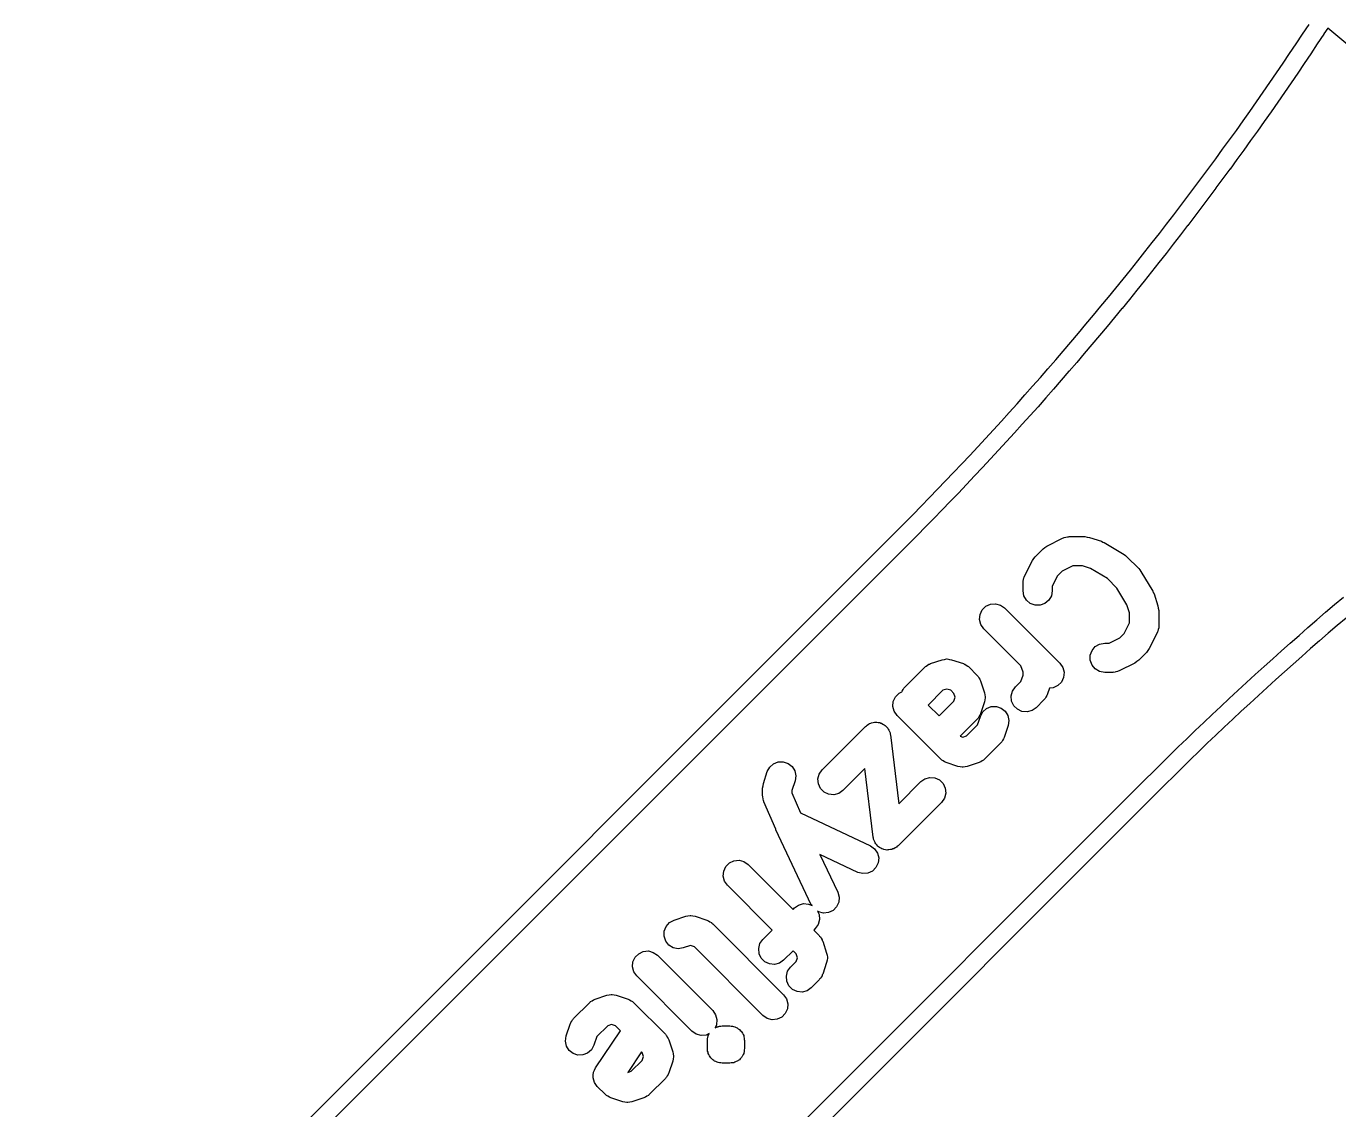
# Model space of a CAD drawing. Extents: x 83 to 195, y -153 to -41.
# Drawn here: x 109.96 to 121.16, y -121.33 to -112.09 of the extents above; entities that cross this region are included whole.
import ezdxf

# ---------------------------------------------------------------- set-up
doc = ezdxf.new("R2010")
doc.units = 0
doc.header["$MEASUREMENT"] = 0
doc.layers.add('BLACK', color=7, linetype='CONTINUOUS')

msp = doc.modelspace()

# ---------------------------------------------------------------- linework, layer by layer
at = {"layer": 'Black'}
for p, q in [((120.856, -112.154), (120.911, -112.071)), ((121.07, -112.103), (121.036, -112.153)), ((124.176, -114.71), (121.07, -112.103)), ((120.745, -112.32), (120.801, -112.237)), ((120.801, -112.237), (120.856, -112.154)), ((120.981, -112.237), (120.926, -112.321)), ((121.036, -112.154), (120.981, -112.237)), ((120.981, -112.237), (120.981, -112.237)), ((120.981, -112.237), (120.981, -112.237)), ((121.036, -112.153), (121.036, -112.153)), ((121.036, -112.153), (121.036, -112.154)), ((120.69, -112.403), (120.745, -112.32)), ((120.926, -112.321), (120.87, -112.404)), ((120.926, -112.321), (120.926, -112.321)), ((120.926, -112.321), (120.926, -112.321)), ((120.633, -112.485), (120.69, -112.403)), ((120.87, -112.404), (120.814, -112.487)), ((120.87, -112.404), (120.87, -112.404)), ((120.87, -112.404), (120.87, -112.404)), ((120.52, -112.649), (120.577, -112.567)), ((120.577, -112.567), (120.633, -112.485)), ((120.757, -112.57), (120.7, -112.652)), ((120.814, -112.487), (120.757, -112.57)), ((120.757, -112.57), (120.757, -112.57)), ((120.757, -112.57), (120.757, -112.57)), ((120.814, -112.487), (120.814, -112.487)), ((120.814, -112.487), (120.814, -112.487)), ((120.463, -112.731), (120.52, -112.649)), ((120.7, -112.653), (120.643, -112.735)), ((120.7, -112.652), (120.7, -112.653)), ((120.7, -112.653), (120.7, -112.653)), ((120.348, -112.894), (120.406, -112.813)), ((120.406, -112.813), (120.463, -112.731)), ((120.643, -112.735), (120.586, -112.817)), ((120.643, -112.735), (120.643, -112.735)), ((120.643, -112.735), (120.643, -112.735)), ((120.29, -112.975), (120.348, -112.894)), ((120.528, -112.899), (120.47, -112.981)), ((120.586, -112.817), (120.528, -112.899)), ((120.528, -112.899), (120.528, -112.899)), ((120.528, -112.899), (120.528, -112.899)), ((120.586, -112.817), (120.586, -112.817)), ((120.586, -112.817), (120.586, -112.817)), ((120.232, -113.056), (120.29, -112.975)), ((120.47, -112.981), (120.412, -113.063)), ((120.47, -112.981), (120.47, -112.981)), ((120.47, -112.981), (120.47, -112.981)), ((120.114, -113.218), (120.173, -113.137)), ((120.173, -113.137), (120.232, -113.056)), ((120.173, -113.137), (120.173, -113.137)), ((120.353, -113.144), (120.295, -113.225)), ((120.354, -113.144), (120.353, -113.144)), ((120.353, -113.144), (120.353, -113.144)), ((120.412, -113.063), (120.354, -113.144)), ((120.412, -113.063), (120.412, -113.063)), ((120.412, -113.063), (120.412, -113.063)), ((120.055, -113.298), (120.114, -113.218)), ((120.295, -113.225), (120.236, -113.306)), ((120.295, -113.225), (120.295, -113.225)), ((120.295, -113.225), (120.295, -113.225)), ((119.996, -113.378), (120.055, -113.298)), ((120.235, -113.306), (120.176, -113.387)), ((120.236, -113.306), (120.235, -113.306)), ((120.235, -113.306), (120.235, -113.306)), ((119.876, -113.538), (119.936, -113.458)), ((119.936, -113.458), (119.996, -113.378)), ((120.116, -113.468), (120.056, -113.548)), ((120.176, -113.387), (120.116, -113.467)), ((120.116, -113.467), (120.116, -113.468)), ((120.116, -113.468), (120.116, -113.468)), ((120.176, -113.387), (120.176, -113.387)), ((120.176, -113.387), (120.176, -113.387)), ((119.816, -113.617), (119.876, -113.538)), ((120.056, -113.548), (119.996, -113.628)), ((120.056, -113.548), (120.056, -113.548)), ((120.056, -113.548), (120.056, -113.548)), ((119.695, -113.775), (119.755, -113.696)), ((119.755, -113.696), (119.816, -113.617)), ((119.935, -113.708), (119.875, -113.787)), ((119.996, -113.628), (119.935, -113.708)), ((119.935, -113.708), (119.935, -113.708)), ((119.935, -113.708), (119.935, -113.708)), ((119.996, -113.628), (119.996, -113.628)), ((119.996, -113.628), (119.996, -113.628)), ((119.634, -113.854), (119.695, -113.775)), ((119.874, -113.788), (119.813, -113.867)), ((119.875, -113.787), (119.874, -113.788)), ((119.874, -113.788), (119.874, -113.788)), ((119.51, -114.011), (119.572, -113.933)), ((119.572, -113.933), (119.634, -113.854)), ((119.634, -113.854), (119.634, -113.854)), ((119.813, -113.867), (119.752, -113.946)), ((119.813, -113.867), (119.813, -113.867)), ((119.813, -113.867), (119.813, -113.867)), ((119.448, -114.089), (119.51, -114.011)), ((119.69, -114.025), (119.628, -114.104)), ((119.752, -113.946), (119.69, -114.025)), ((119.69, -114.025), (119.69, -114.025)), ((119.69, -114.025), (119.69, -114.025)), ((119.752, -113.946), (119.752, -113.946)), ((119.752, -113.946), (119.752, -113.946)), ((119.386, -114.167), (119.448, -114.089)), ((119.628, -114.104), (119.566, -114.182)), ((119.628, -114.104), (119.628, -114.104)), ((119.628, -114.104), (119.628, -114.104)), ((119.261, -114.322), (119.324, -114.245)), ((119.324, -114.245), (119.386, -114.167)), ((119.503, -114.261), (119.44, -114.339)), ((119.566, -114.183), (119.503, -114.261)), ((119.503, -114.261), (119.503, -114.261)), ((119.503, -114.261), (119.503, -114.261)), ((119.566, -114.182), (119.566, -114.183)), ((119.566, -114.183), (119.566, -114.183)), ((119.198, -114.399), (119.261, -114.322)), ((119.44, -114.339), (119.377, -114.417)), ((119.44, -114.339), (119.44, -114.339)), ((119.44, -114.339), (119.44, -114.339)), ((119.07, -114.553), (119.134, -114.476)), ((119.134, -114.476), (119.198, -114.399)), ((119.314, -114.494), (119.313, -114.495)), ((119.377, -114.417), (119.314, -114.494)), ((119.314, -114.494), (119.314, -114.494)), ((119.377, -114.417), (119.377, -114.417)), ((119.377, -114.417), (119.377, -114.417)), ((119.006, -114.63), (119.07, -114.553)), ((119.25, -114.572), (119.186, -114.649)), ((119.313, -114.495), (119.25, -114.572)), ((119.25, -114.572), (119.25, -114.572)), ((119.25, -114.572), (119.25, -114.572)), ((118.878, -114.782), (118.942, -114.706)), ((118.942, -114.706), (119.006, -114.63)), ((119.186, -114.649), (119.122, -114.726)), ((119.186, -114.649), (119.186, -114.649)), ((119.186, -114.649), (119.186, -114.649)), ((118.813, -114.858), (118.878, -114.782)), ((118.878, -114.782), (118.878, -114.782)), ((119.057, -114.803), (118.992, -114.879)), ((119.121, -114.726), (119.057, -114.803)), ((119.057, -114.803), (119.057, -114.803)), ((119.057, -114.803), (119.057, -114.803)), ((119.122, -114.726), (119.121, -114.726)), ((119.121, -114.726), (119.121, -114.726)), ((118.682, -115.009), (118.748, -114.933)), ((118.748, -114.933), (118.813, -114.858)), ((118.748, -114.933), (118.748, -114.933)), ((118.992, -114.879), (118.927, -114.955)), ((118.992, -114.879), (118.992, -114.879)), ((118.992, -114.879), (118.992, -114.879)), ((118.617, -115.084), (118.682, -115.009)), ((118.861, -115.031), (118.796, -115.107)), ((118.862, -115.031), (118.861, -115.031)), ((118.861, -115.031), (118.861, -115.031)), ((118.927, -114.955), (118.862, -115.031)), ((118.927, -114.955), (118.927, -114.955)), ((118.927, -114.955), (118.927, -114.955)), ((118.485, -115.233), (118.551, -115.159)), ((118.551, -115.159), (118.617, -115.084)), ((118.796, -115.107), (118.73, -115.182)), ((118.796, -115.107), (118.796, -115.107)), ((118.796, -115.107), (118.796, -115.107)), ((118.418, -115.308), (118.485, -115.233)), ((118.663, -115.258), (118.597, -115.333)), ((118.664, -115.258), (118.663, -115.258)), ((118.663, -115.258), (118.663, -115.258)), ((118.73, -115.183), (118.664, -115.258)), ((118.73, -115.182), (118.73, -115.183)), ((118.73, -115.183), (118.73, -115.183)), ((118.285, -115.456), (118.352, -115.382)), ((118.352, -115.382), (118.418, -115.308)), ((118.597, -115.333), (118.53, -115.408)), ((118.597, -115.333), (118.597, -115.333)), ((118.597, -115.333), (118.597, -115.333)), ((118.218, -115.529), (118.285, -115.456)), ((118.463, -115.482), (118.396, -115.556)), ((118.53, -115.408), (118.463, -115.482)), ((118.463, -115.482), (118.463, -115.482)), ((118.463, -115.482), (118.463, -115.482)), ((118.53, -115.408), (118.53, -115.408)), ((118.53, -115.408), (118.53, -115.408)), ((118.082, -115.676), (118.15, -115.603)), ((118.15, -115.603), (118.218, -115.529)), ((118.218, -115.529), (118.218, -115.529)), ((118.396, -115.557), (118.328, -115.63)), ((118.396, -115.556), (118.396, -115.556)), ((118.396, -115.556), (118.396, -115.557)), ((118.014, -115.749), (118.082, -115.676)), ((118.26, -115.704), (118.192, -115.778)), ((118.328, -115.631), (118.26, -115.704)), ((118.26, -115.704), (118.26, -115.704)), ((118.26, -115.704), (118.26, -115.704)), ((118.328, -115.63), (118.328, -115.631)), ((118.328, -115.631), (118.328, -115.631)), ((117.877, -115.894), (117.946, -115.821)), ((117.946, -115.821), (118.014, -115.749)), ((118.192, -115.778), (118.124, -115.851)), ((118.192, -115.778), (118.192, -115.778)), ((118.192, -115.778), (118.192, -115.778)), ((117.808, -115.966), (117.877, -115.894)), ((118.055, -115.924), (117.986, -115.997)), ((118.124, -115.851), (118.055, -115.924)), ((118.055, -115.924), (118.055, -115.924)), ((118.055, -115.924), (118.055, -115.924)), ((118.124, -115.851), (118.124, -115.851)), ((118.124, -115.851), (118.124, -115.851)), ((117.67, -116.109), (117.739, -116.038)), ((117.739, -116.038), (117.808, -115.966)), ((117.986, -115.997), (117.917, -116.07)), ((117.986, -115.997), (117.986, -115.997)), ((117.986, -115.997), (117.986, -115.997)), ((117.6, -116.181), (117.67, -116.109)), ((117.847, -116.142), (117.778, -116.214)), ((117.848, -116.142), (117.847, -116.142)), ((117.847, -116.142), (117.847, -116.142)), ((117.917, -116.07), (117.848, -116.142)), ((117.917, -116.07), (117.917, -116.07)), ((117.917, -116.07), (117.917, -116.07)), ((117.461, -116.323), (117.531, -116.252)), ((117.531, -116.252), (117.6, -116.181)), ((117.6, -116.181), (117.6, -116.181)), ((117.708, -116.286), (117.638, -116.357)), ((117.778, -116.214), (117.708, -116.286)), ((117.708, -116.286), (117.708, -116.286)), ((117.708, -116.286), (117.708, -116.286)), ((117.778, -116.214), (117.778, -116.214)), ((117.778, -116.214), (117.778, -116.214)), ((109.961, -123.823), (117.39, -116.394)), ((117.39, -116.394), (117.461, -116.323)), ((117.637, -116.357), (117.567, -116.429)), ((117.638, -116.357), (117.637, -116.357)), ((117.637, -116.357), (117.637, -116.357)), ((117.496, -116.5), (110.069, -123.926)), ((117.567, -116.429), (117.496, -116.5)), ((117.496, -116.5), (117.496, -116.5)), ((117.496, -116.5), (117.496, -116.5)), ((117.567, -116.429), (117.567, -116.429)), ((117.567, -116.429), (117.567, -116.429)), ((118.673, -116.522), (118.807, -116.455)), ((118.807, -116.455), (118.814, -116.453)), ((118.814, -116.453), (118.82, -116.449)), ((118.82, -116.449), (118.835, -116.446)), ((118.835, -116.446), (118.849, -116.442)), ((118.849, -116.442), (118.856, -116.443)), ((118.856, -116.443), (118.863, -116.441)), ((118.863, -116.441), (118.998, -116.441)), ((118.998, -116.441), (119.018, -116.445)), ((119.018, -116.445), (119.037, -116.448)), ((119.037, -116.448), (119.138, -116.481)), ((119.138, -116.481), (119.15, -116.488)), ((119.15, -116.488), (119.163, -116.493)), ((119.163, -116.493), (119.331, -116.594)), ((118.561, -116.629), (118.573, -116.613)), ((118.573, -116.613), (118.64, -116.545)), ((118.64, -116.545), (118.656, -116.534)), ((118.656, -116.534), (118.673, -116.522)), ((119.331, -116.594), (119.343, -116.604)), ((119.343, -116.604), (119.356, -116.613)), ((119.356, -116.613), (119.457, -116.714)), ((118.482, -116.78), (118.549, -116.645)), ((118.549, -116.645), (118.561, -116.629)), ((118.893, -116.691), (118.802, -116.736)), ((118.978, -116.691), (118.893, -116.691)), ((119.046, -116.714), (118.978, -116.691)), ((119.19, -116.8), (119.046, -116.714)), ((119.457, -116.714), (119.465, -116.726)), ((119.465, -116.726), (119.475, -116.738)), ((118.469, -116.836), (118.47, -116.829)), ((118.469, -116.903), (118.469, -116.836)), ((118.47, -116.821), (118.474, -116.807)), ((118.47, -116.829), (118.47, -116.821)), ((118.474, -116.807), (118.476, -116.793)), ((118.476, -116.793), (118.48, -116.787)), ((118.48, -116.787), (118.482, -116.78)), ((118.764, -116.775), (118.719, -116.865)), ((118.802, -116.736), (118.764, -116.775)), ((119.269, -116.88), (119.19, -116.8)), ((119.475, -116.738), (119.576, -116.906)), ((118.476, -116.946), (118.469, -116.903)), ((118.498, -116.983), (118.476, -116.946)), ((118.711, -116.946), (118.689, -116.983)), ((118.719, -116.903), (118.711, -116.946)), ((118.719, -116.865), (118.719, -116.903)), ((119.355, -117.023), (119.269, -116.88)), ((119.576, -116.906), (119.581, -116.919)), ((119.581, -116.919), (119.588, -116.931)), ((119.588, -116.931), (119.621, -117.032)), ((121.129, -117.022), (121.205, -116.957)), ((118.103, -117.106), (118.121, -117.067)), ((118.121, -117.067), (118.152, -117.036)), ((118.152, -117.036), (118.191, -117.018)), ((118.191, -117.018), (118.234, -117.014)), ((118.234, -117.014), (118.276, -117.026)), ((118.276, -117.026), (118.312, -117.05)), ((118.312, -117.05), (118.783, -117.522)), ((118.531, -117.011), (118.498, -116.983)), ((118.572, -117.026), (118.531, -117.011)), ((118.615, -117.026), (118.572, -117.026)), ((118.656, -117.011), (118.615, -117.026)), ((118.689, -116.983), (118.656, -117.011)), ((119.378, -117.092), (119.355, -117.023)), ((119.621, -117.032), (119.624, -117.052)), ((119.624, -117.052), (119.628, -117.071)), ((119.628, -117.071), (119.628, -117.206)), ((121.052, -117.087), (121.128, -117.022)), ((121.128, -117.022), (121.129, -117.022)), ((121.129, -117.022), (121.129, -117.022)), ((118.099, -117.15), (118.103, -117.106)), ((118.11, -117.192), (118.099, -117.15)), ((119.333, -117.267), (119.378, -117.177)), ((119.378, -117.177), (119.378, -117.092)), ((120.901, -117.218), (120.976, -117.152)), ((120.976, -117.152), (120.976, -117.152)), ((120.976, -117.152), (120.977, -117.152)), ((120.977, -117.152), (121.052, -117.087)), ((121.052, -117.087), (121.052, -117.087)), ((121.052, -117.087), (121.052, -117.087)), ((121.226, -117.136), (121.15, -117.201)), ((118.135, -117.227), (118.11, -117.192)), ((118.451, -117.543), (118.135, -117.227)), ((119.294, -117.305), (119.333, -117.267)), ((119.615, -117.262), (119.547, -117.397)), ((119.617, -117.255), (119.615, -117.262)), ((119.62, -117.249), (119.617, -117.255)), ((119.623, -117.234), (119.62, -117.249)), ((119.627, -117.22), (119.623, -117.234)), ((119.628, -117.206), (119.627, -117.213)), ((119.627, -117.213), (119.627, -117.22)), ((120.75, -117.35), (120.825, -117.284)), ((120.825, -117.284), (120.901, -117.218)), ((120.825, -117.284), (120.825, -117.284)), ((120.825, -117.284), (120.825, -117.284)), ((120.901, -117.218), (120.901, -117.218)), ((120.901, -117.218), (120.901, -117.218)), ((121.075, -117.266), (120.999, -117.331)), ((121.15, -117.201), (121.075, -117.266)), ((119.058, -117.413), (119.086, -117.38)), ((119.086, -117.38), (119.123, -117.358)), ((119.123, -117.358), (119.166, -117.351)), ((119.166, -117.351), (119.204, -117.351)), ((119.204, -117.351), (119.294, -117.305)), ((119.547, -117.397), (119.535, -117.413)), ((120.675, -117.417), (120.75, -117.35)), ((120.75, -117.35), (120.75, -117.35)), ((120.75, -117.35), (120.75, -117.35)), ((120.924, -117.397), (120.849, -117.463)), ((120.999, -117.331), (120.924, -117.397)), ((120.924, -117.397), (120.924, -117.397)), ((117.679, -117.525), (117.78, -117.492)), ((117.78, -117.492), (117.798, -117.489)), ((117.798, -117.489), (117.816, -117.485)), ((117.816, -117.485), (117.819, -117.486)), ((117.819, -117.486), (117.823, -117.485)), ((117.823, -117.485), (117.841, -117.489)), ((117.841, -117.489), (117.859, -117.492)), ((117.859, -117.492), (117.96, -117.525)), ((119.043, -117.454), (119.058, -117.413)), ((119.043, -117.497), (119.043, -117.454)), ((119.058, -117.538), (119.043, -117.497)), ((119.44, -117.508), (119.424, -117.52)), ((119.457, -117.497), (119.44, -117.508)), ((119.524, -117.429), (119.457, -117.497)), ((119.535, -117.413), (119.524, -117.429)), ((120.526, -117.551), (120.6, -117.484)), ((120.6, -117.484), (120.675, -117.417)), ((120.6, -117.484), (120.6, -117.484)), ((120.6, -117.484), (120.6, -117.484)), ((120.675, -117.417), (120.675, -117.417)), ((120.675, -117.417), (120.675, -117.417)), ((120.849, -117.463), (120.775, -117.529)), ((117.462, -117.724), (117.63, -117.556)), ((117.63, -117.556), (117.636, -117.551)), ((117.636, -117.551), (117.641, -117.546)), ((117.641, -117.546), (117.653, -117.539)), ((117.653, -117.539), (117.665, -117.531)), ((117.665, -117.531), (117.672, -117.529)), ((117.672, -117.529), (117.679, -117.525)), ((117.96, -117.525), (117.966, -117.529)), ((117.966, -117.529), (117.973, -117.531)), ((117.973, -117.531), (117.985, -117.539)), ((117.985, -117.539), (117.998, -117.546)), ((117.998, -117.546), (118.003, -117.551)), ((118.003, -117.551), (118.009, -117.556)), ((118.009, -117.556), (118.076, -117.623)), ((118.076, -117.623), (118.08, -117.629)), ((118.08, -117.629), (118.086, -117.634)), ((118.469, -117.597), (118.451, -117.543)), ((118.451, -117.677), (118.469, -117.624)), ((118.469, -117.624), (118.469, -117.597)), ((118.783, -117.522), (118.808, -117.557)), ((118.808, -117.557), (118.819, -117.599)), ((118.819, -117.599), (118.815, -117.643)), ((119.086, -117.571), (119.058, -117.538)), ((119.123, -117.593), (119.086, -117.571)), ((119.166, -117.601), (119.123, -117.593)), ((119.233, -117.601), (119.166, -117.601)), ((119.241, -117.599), (119.233, -117.601)), ((119.248, -117.6), (119.241, -117.599)), ((119.262, -117.596), (119.248, -117.6)), ((119.276, -117.593), (119.262, -117.596)), ((119.282, -117.589), (119.276, -117.593)), ((119.289, -117.587), (119.282, -117.589)), ((119.424, -117.52), (119.289, -117.587)), ((120.377, -117.686), (120.451, -117.618)), ((120.451, -117.618), (120.526, -117.551)), ((120.451, -117.618), (120.451, -117.618)), ((120.451, -117.618), (120.451, -117.618)), ((120.526, -117.551), (120.526, -117.551)), ((120.526, -117.551), (120.526, -117.551)), ((120.7, -117.595), (120.626, -117.662)), ((120.775, -117.529), (120.7, -117.595)), ((120.7, -117.595), (120.7, -117.595)), ((117.445, -117.747), (117.452, -117.735)), ((117.452, -117.735), (117.457, -117.73)), ((117.457, -117.73), (117.462, -117.724)), ((117.819, -117.742), (117.786, -117.753)), ((117.853, -117.753), (117.819, -117.742)), ((118.086, -117.634), (118.093, -117.646)), ((118.093, -117.646), (118.101, -117.658)), ((118.101, -117.658), (118.103, -117.665)), ((118.103, -117.665), (118.106, -117.672)), ((118.106, -117.672), (118.14, -117.773)), ((118.379, -117.759), (118.404, -117.724)), ((118.404, -117.724), (118.451, -117.677)), ((118.696, -117.734), (118.679, -117.784)), ((118.727, -117.731), (118.696, -117.734)), ((118.766, -117.713), (118.727, -117.731)), ((118.797, -117.682), (118.766, -117.713)), ((118.815, -117.643), (118.797, -117.682)), ((120.304, -117.754), (120.377, -117.686)), ((120.377, -117.686), (120.377, -117.686)), ((120.377, -117.686), (120.377, -117.686)), ((120.552, -117.729), (120.479, -117.796)), ((120.626, -117.662), (120.552, -117.729)), ((117.358, -117.89), (117.362, -117.847)), ((117.362, -117.847), (117.38, -117.808)), ((117.38, -117.808), (117.411, -117.777)), ((117.411, -117.777), (117.435, -117.766)), ((117.435, -117.766), (117.437, -117.759)), ((117.437, -117.759), (117.445, -117.747)), ((117.786, -117.753), (117.659, -117.88)), ((117.752, -117.972), (117.878, -117.846)), ((117.878, -117.779), (117.853, -117.753)), ((117.89, -117.812), (117.878, -117.779)), ((117.878, -117.846), (117.89, -117.812)), ((118.14, -117.852), (118.106, -117.953)), ((118.14, -117.773), (118.143, -117.791)), ((118.143, -117.834), (118.14, -117.852)), ((118.143, -117.791), (118.146, -117.809)), ((118.146, -117.816), (118.143, -117.834)), ((118.146, -117.809), (118.146, -117.812)), ((118.146, -117.812), (118.146, -117.816)), ((118.368, -117.801), (118.379, -117.759)), ((118.372, -117.845), (118.368, -117.801)), ((118.39, -117.884), (118.372, -117.845)), ((118.648, -117.833), (118.581, -117.901)), ((118.653, -117.827), (118.648, -117.833)), ((118.658, -117.823), (118.653, -117.827)), ((118.665, -117.81), (118.658, -117.823)), ((118.673, -117.798), (118.665, -117.81)), ((118.675, -117.791), (118.673, -117.798)), ((118.679, -117.784), (118.675, -117.791)), ((120.157, -117.89), (120.23, -117.822)), ((120.23, -117.822), (120.303, -117.754)), ((120.23, -117.822), (120.23, -117.822)), ((120.23, -117.822), (120.23, -117.822)), ((120.303, -117.754), (120.304, -117.754)), ((120.304, -117.754), (120.304, -117.754)), ((120.479, -117.796), (120.405, -117.864)), ((117.369, -117.932), (117.358, -117.89)), ((117.394, -117.968), (117.369, -117.932)), ((117.659, -117.88), (117.752, -117.972)), ((118.101, -117.966), (118.093, -117.978)), ((118.103, -117.959), (118.101, -117.966)), ((118.106, -117.953), (118.103, -117.959)), ((118.105, -117.975), (118.125, -117.937)), ((118.125, -117.937), (118.158, -117.908)), ((118.158, -117.908), (118.198, -117.892)), ((118.198, -117.892), (118.242, -117.891)), ((118.242, -117.891), (118.283, -117.904)), ((118.283, -117.904), (118.317, -117.931)), ((118.317, -117.931), (118.34, -117.968)), ((118.421, -117.915), (118.39, -117.884)), ((118.46, -117.933), (118.421, -117.915)), ((118.504, -117.937), (118.46, -117.933)), ((118.546, -117.926), (118.504, -117.937)), ((118.581, -117.901), (118.546, -117.926)), ((120.011, -118.028), (120.084, -117.959)), ((120.084, -117.959), (120.157, -117.89)), ((120.084, -117.959), (120.084, -117.959)), ((120.084, -117.959), (120.084, -117.959)), ((120.157, -117.89), (120.157, -117.89)), ((120.157, -117.89), (120.157, -117.89)), ((120.332, -117.932), (120.259, -118)), ((120.405, -117.864), (120.332, -117.932)), ((116.754, -118.431), (117.125, -118.061)), ((117.125, -118.061), (117.132, -118.055)), ((117.132, -118.055), (117.138, -118.049)), ((117.138, -118.049), (117.15, -118.043)), ((117.15, -118.043), (117.16, -118.036)), ((117.16, -118.036), (117.169, -118.033)), ((117.169, -118.033), (117.177, -118.029)), ((117.177, -118.029), (117.19, -118.028)), ((117.19, -118.028), (117.202, -118.024)), ((117.202, -118.024), (117.211, -118.025)), ((117.211, -118.025), (117.22, -118.024)), ((117.22, -118.024), (117.233, -118.027)), ((117.233, -118.027), (117.246, -118.028)), ((117.246, -118.028), (117.254, -118.032)), ((117.254, -118.032), (117.262, -118.034)), ((117.262, -118.034), (117.273, -118.041)), ((117.273, -118.041), (117.285, -118.047)), ((117.285, -118.047), (117.291, -118.053)), ((117.291, -118.053), (117.299, -118.058)), ((117.299, -118.058), (117.306, -118.068)), ((117.306, -118.068), (117.316, -118.077)), ((117.316, -118.077), (117.319, -118.085)), ((117.765, -118.338), (117.394, -117.968)), ((118.076, -118.002), (117.933, -118.145)), ((117.987, -118.141), (118.08, -118.048)), ((118.08, -117.996), (118.076, -118.002)), ((118.08, -118.048), (118.105, -117.975)), ((118.086, -117.991), (118.08, -117.996)), ((118.093, -117.978), (118.086, -117.991)), ((118.342, -118.054), (118.308, -118.155)), ((118.34, -117.968), (118.348, -118.011)), ((118.348, -118.011), (118.342, -118.054)), ((119.938, -118.097), (120.011, -118.028)), ((120.011, -118.028), (120.011, -118.028)), ((120.011, -118.028), (120.011, -118.028)), ((120.187, -118.068), (120.114, -118.136)), ((120.259, -118), (120.187, -118.068)), ((117.319, -118.085), (117.325, -118.093)), ((117.325, -118.093), (117.328, -118.105)), ((117.328, -118.105), (117.334, -118.117)), ((117.334, -118.117), (117.335, -118.126)), ((117.335, -118.126), (117.337, -118.134)), ((117.337, -118.134), (117.408, -118.721)), ((117.933, -118.145), (117.954, -118.152)), ((117.954, -118.152), (117.987, -118.141)), ((118.295, -118.18), (118.288, -118.193)), ((118.303, -118.168), (118.295, -118.18)), ((118.305, -118.161), (118.303, -118.168)), ((118.308, -118.155), (118.305, -118.161)), ((119.794, -118.236), (119.866, -118.167)), ((119.866, -118.166), (119.938, -118.097)), ((119.866, -118.167), (119.866, -118.166)), ((119.866, -118.167), (119.866, -118.167)), ((119.938, -118.097), (119.938, -118.097)), ((119.938, -118.097), (119.938, -118.097)), ((120.114, -118.136), (120.042, -118.205)), ((118.278, -118.204), (118.143, -118.338)), ((118.282, -118.198), (118.278, -118.204)), ((118.288, -118.193), (118.282, -118.198)), ((119.722, -118.306), (119.794, -118.236)), ((119.794, -118.236), (119.794, -118.236)), ((119.794, -118.236), (119.794, -118.236)), ((119.97, -118.274), (119.899, -118.344)), ((120.042, -118.205), (119.97, -118.274)), ((119.97, -118.274), (119.97, -118.274)), ((116.286, -118.446), (116.307, -118.408)), ((116.307, -118.408), (116.34, -118.379)), ((116.34, -118.379), (116.38, -118.363)), ((116.38, -118.363), (116.423, -118.362)), ((116.423, -118.362), (116.465, -118.376)), ((116.465, -118.376), (116.499, -118.403)), ((116.499, -118.403), (116.521, -118.44)), ((117.77, -118.343), (117.765, -118.338)), ((117.775, -118.348), (117.77, -118.343)), ((117.788, -118.355), (117.775, -118.348)), ((117.8, -118.363), (117.788, -118.355)), ((117.807, -118.365), (117.8, -118.363)), ((117.813, -118.369), (117.807, -118.365)), ((117.914, -118.402), (117.813, -118.369)), ((117.933, -118.405), (117.914, -118.402)), ((117.951, -118.409), (117.933, -118.405)), ((117.954, -118.408), (117.951, -118.409)), ((117.957, -118.409), (117.954, -118.408)), ((117.975, -118.405), (117.957, -118.409)), ((117.993, -118.402), (117.975, -118.405)), ((118.095, -118.369), (117.993, -118.402)), ((118.101, -118.365), (118.095, -118.369)), ((118.108, -118.363), (118.101, -118.365)), ((118.12, -118.355), (118.108, -118.363)), ((118.133, -118.348), (118.12, -118.355)), ((118.137, -118.343), (118.133, -118.348)), ((118.143, -118.338), (118.137, -118.343)), ((119.579, -118.447), (119.651, -118.377)), ((119.651, -118.377), (119.722, -118.306)), ((119.651, -118.377), (119.651, -118.377)), ((119.651, -118.377), (119.651, -118.377)), ((119.722, -118.306), (119.722, -118.306)), ((119.722, -118.306), (119.722, -118.306)), ((119.827, -118.414), (119.756, -118.484)), ((119.899, -118.344), (119.827, -118.414)), ((112.085, -125.941), (119.513, -118.513)), ((116.253, -118.547), (116.286, -118.446)), ((116.524, -118.525), (116.496, -118.607)), ((116.521, -118.44), (116.53, -118.482)), ((116.53, -118.482), (116.524, -118.525)), ((116.718, -118.508), (116.73, -118.467)), ((116.722, -118.552), (116.718, -118.508)), ((116.73, -118.467), (116.754, -118.431)), ((117.12, -118.419), (116.931, -118.608)), ((117.19, -119.006), (117.12, -118.419)), ((117.596, -118.532), (117.632, -118.507)), ((117.632, -118.507), (117.674, -118.496)), ((117.674, -118.496), (117.717, -118.5)), ((117.717, -118.5), (117.756, -118.518)), ((117.756, -118.518), (117.787, -118.549)), ((119.513, -118.513), (119.579, -118.447)), ((119.513, -118.513), (119.513, -118.513)), ((119.513, -118.513), (119.513, -118.513)), ((119.579, -118.447), (119.579, -118.447)), ((119.579, -118.447), (119.579, -118.447)), ((119.756, -118.484), (119.685, -118.554)), ((119.619, -118.619), (112.189, -126.05)), ((116.246, -118.587), (116.25, -118.567)), ((116.246, -118.654), (116.246, -118.587)), ((116.25, -118.567), (116.253, -118.547)), ((116.496, -118.607), (116.496, -118.628)), ((116.496, -118.628), (116.569, -118.797)), ((116.74, -118.591), (116.722, -118.552)), ((116.771, -118.622), (116.74, -118.591)), ((116.81, -118.64), (116.771, -118.622)), ((116.896, -118.633), (116.854, -118.644)), ((116.931, -118.608), (116.896, -118.633)), ((117.408, -118.721), (117.596, -118.532)), ((117.787, -118.549), (117.805, -118.588)), ((117.809, -118.631), (117.798, -118.673)), ((117.805, -118.588), (117.809, -118.631)), ((119.685, -118.554), (119.619, -118.619)), ((116.247, -118.658), (116.246, -118.654)), ((116.247, -118.661), (116.247, -118.658)), ((116.251, -118.679), (116.247, -118.661)), ((116.254, -118.697), (116.251, -118.679)), ((116.256, -118.7), (116.254, -118.697)), ((116.256, -118.703), (116.256, -118.7)), ((116.358, -118.939), (116.256, -118.703)), ((116.854, -118.644), (116.81, -118.64)), ((117.773, -118.709), (117.403, -119.079)), ((117.798, -118.673), (117.773, -118.709)), ((116.569, -118.797), (117.166, -119.08)), ((116.358, -118.94), (116.358, -118.939)), ((116.359, -118.942), (116.358, -118.94)), ((116.359, -118.943), (116.359, -118.942)), ((116.662, -119.583), (116.359, -118.943)), ((116.359, -118.943), (116.359, -118.943)), ((117.166, -119.08), (117.201, -119.105)), ((117.193, -119.014), (117.19, -119.006)), ((117.193, -119.023), (117.193, -119.014)), ((117.199, -119.035), (117.193, -119.023)), ((117.203, -119.047), (117.199, -119.035)), ((117.208, -119.054), (117.203, -119.047)), ((117.212, -119.062), (117.208, -119.054)), ((117.221, -119.072), (117.212, -119.062)), ((117.229, -119.082), (117.221, -119.072)), ((117.236, -119.087), (117.229, -119.082)), ((117.243, -119.093), (117.236, -119.087)), ((117.395, -119.084), (117.389, -119.091)), ((117.403, -119.079), (117.395, -119.084)), ((117.059, -119.306), (116.735, -119.153)), ((116.735, -119.153), (116.888, -119.476)), ((117.201, -119.105), (117.226, -119.141)), ((117.226, -119.141), (117.237, -119.183)), ((117.237, -119.183), (117.233, -119.226)), ((117.254, -119.099), (117.243, -119.093)), ((117.265, -119.106), (117.254, -119.099)), ((117.274, -119.108), (117.265, -119.106)), ((117.282, -119.112), (117.274, -119.108)), ((117.295, -119.113), (117.282, -119.112)), ((117.307, -119.116), (117.295, -119.113)), ((117.316, -119.115), (117.307, -119.116)), ((117.325, -119.115), (117.316, -119.115)), ((117.338, -119.112), (117.325, -119.115)), ((117.35, -119.11), (117.338, -119.112)), ((117.358, -119.106), (117.35, -119.11)), ((117.367, -119.104), (117.358, -119.106)), ((117.378, -119.097), (117.367, -119.104)), ((117.389, -119.091), (117.378, -119.097)), ((115.91, -119.338), (115.914, -119.295)), ((115.914, -119.295), (115.932, -119.256)), ((115.932, -119.256), (115.963, -119.225)), ((115.963, -119.225), (116.002, -119.207)), ((116.002, -119.207), (116.046, -119.203)), ((116.046, -119.203), (116.087, -119.214)), ((116.087, -119.214), (116.123, -119.239)), ((116.123, -119.239), (116.506, -119.622)), ((117.101, -119.317), (117.059, -119.306)), ((117.183, -119.296), (117.144, -119.314)), ((117.214, -119.265), (117.183, -119.296)), ((117.233, -119.226), (117.214, -119.265)), ((115.921, -119.38), (115.91, -119.338)), ((115.946, -119.416), (115.921, -119.38)), ((116.329, -119.799), (115.946, -119.416)), ((117.144, -119.314), (117.101, -119.317)), ((116.888, -119.476), (116.9, -119.518)), ((116.9, -119.518), (116.896, -119.561)), ((116.506, -119.622), (116.519, -119.609)), ((116.519, -119.609), (116.554, -119.585)), ((116.554, -119.585), (116.596, -119.573)), ((116.596, -119.573), (116.639, -119.577)), ((116.639, -119.577), (116.668, -119.59)), ((116.668, -119.59), (116.662, -119.583)), ((116.723, -119.643), (116.715, -119.637)), ((116.715, -119.637), (116.728, -119.666)), ((116.765, -119.654), (116.723, -119.643)), ((116.848, -119.631), (116.809, -119.65)), ((116.878, -119.601), (116.848, -119.631)), ((116.896, -119.561), (116.878, -119.601)), ((115.423, -119.767), (115.452, -119.735)), ((115.452, -119.735), (115.49, -119.714)), ((115.49, -119.714), (115.591, -119.68)), ((115.591, -119.68), (115.609, -119.678)), ((115.609, -119.678), (115.627, -119.674)), ((115.627, -119.674), (115.631, -119.674)), ((115.631, -119.674), (115.634, -119.674)), ((115.634, -119.674), (115.652, -119.678)), ((115.652, -119.678), (115.67, -119.68)), ((115.67, -119.68), (115.771, -119.714)), ((115.771, -119.714), (115.777, -119.717)), ((115.777, -119.717), (115.784, -119.719)), ((115.784, -119.719), (115.796, -119.728)), ((115.796, -119.728), (115.809, -119.735)), ((115.809, -119.735), (115.814, -119.74)), ((115.814, -119.74), (115.82, -119.744)), ((115.82, -119.744), (116.426, -120.35)), ((116.72, -119.751), (116.695, -119.786)), ((116.732, -119.709), (116.72, -119.751)), ((116.728, -119.666), (116.732, -119.709)), ((116.809, -119.65), (116.765, -119.654)), ((115.406, -119.851), (115.407, -119.808)), ((115.42, -119.892), (115.406, -119.851)), ((115.407, -119.808), (115.423, -119.767)), ((116.249, -119.879), (116.329, -119.799)), ((116.695, -119.786), (116.683, -119.799)), ((116.683, -119.799), (116.729, -119.845)), ((116.729, -119.845), (116.733, -119.851)), ((116.733, -119.851), (116.739, -119.856)), ((116.739, -119.856), (116.746, -119.869)), ((116.746, -119.869), (116.754, -119.881)), ((115.189, -120), (115.228, -119.981)), ((115.228, -119.981), (115.271, -119.977)), ((115.271, -119.977), (115.313, -119.989)), ((115.447, -119.926), (115.42, -119.892)), ((115.484, -119.949), (115.447, -119.926)), ((115.526, -119.958), (115.484, -119.949)), ((115.569, -119.951), (115.526, -119.958)), ((115.631, -119.931), (115.569, -119.951)), ((115.664, -119.942), (115.631, -119.931)), ((116.249, -120.527), (115.664, -119.942)), ((116.213, -119.956), (116.224, -119.914)), ((116.217, -120), (116.213, -119.956)), ((116.224, -119.914), (116.249, -119.879)), ((116.506, -119.976), (116.426, -120.056)), ((116.532, -120.001), (116.506, -119.976)), ((116.754, -119.881), (116.756, -119.888)), ((116.756, -119.888), (116.759, -119.894)), ((116.759, -119.894), (116.793, -119.995)), ((115.136, -120.113), (115.139, -120.07)), ((115.139, -120.07), (115.158, -120.03)), ((115.158, -120.03), (115.189, -120)), ((115.313, -119.989), (115.349, -120.014)), ((115.349, -120.014), (115.82, -120.485)), ((116.235, -120.039), (116.217, -120)), ((116.266, -120.07), (116.235, -120.039)), ((116.305, -120.088), (116.266, -120.07)), ((116.349, -120.092), (116.305, -120.088)), ((116.391, -120.081), (116.349, -120.092)), ((116.426, -120.056), (116.391, -120.081)), ((116.485, -120.115), (116.532, -120.068)), ((116.543, -120.035), (116.532, -120.001)), ((116.532, -120.068), (116.543, -120.035)), ((116.793, -120.074), (116.759, -120.175)), ((116.793, -119.995), (116.796, -120.013)), ((116.796, -120.056), (116.793, -120.074)), ((116.796, -120.013), (116.799, -120.031)), ((116.799, -120.038), (116.796, -120.056)), ((116.799, -120.031), (116.799, -120.035)), ((116.799, -120.035), (116.799, -120.038)), ((115.147, -120.155), (115.136, -120.113)), ((115.172, -120.19), (115.147, -120.155)), ((115.643, -120.662), (115.172, -120.19)), ((116.449, -120.192), (116.46, -120.15)), ((116.453, -120.235), (116.449, -120.192)), ((116.46, -120.15), (116.485, -120.115)), ((116.746, -120.2), (116.739, -120.213)), ((116.754, -120.188), (116.746, -120.2)), ((116.756, -120.181), (116.754, -120.188)), ((116.759, -120.175), (116.756, -120.181)), ((116.471, -120.275), (116.453, -120.235)), ((116.502, -120.305), (116.471, -120.275)), ((116.541, -120.324), (116.502, -120.305)), ((116.626, -120.316), (116.584, -120.327)), ((116.662, -120.291), (116.626, -120.316)), ((116.729, -120.224), (116.662, -120.291)), ((116.733, -120.218), (116.729, -120.224)), ((116.739, -120.213), (116.733, -120.218)), ((114.633, -120.552), (114.768, -120.418)), ((114.768, -120.418), (114.774, -120.413)), ((114.774, -120.413), (114.778, -120.408)), ((114.778, -120.408), (114.791, -120.401)), ((114.791, -120.401), (114.803, -120.393)), ((114.803, -120.393), (114.81, -120.391)), ((114.81, -120.391), (114.817, -120.387)), ((114.817, -120.387), (114.918, -120.354)), ((114.918, -120.354), (114.936, -120.351)), ((114.936, -120.351), (114.954, -120.347)), ((114.954, -120.347), (114.957, -120.348)), ((114.957, -120.348), (114.961, -120.347)), ((114.961, -120.347), (114.979, -120.351)), ((114.979, -120.351), (114.997, -120.354)), ((114.997, -120.354), (115.098, -120.387)), ((115.098, -120.387), (115.104, -120.391)), ((115.104, -120.391), (115.111, -120.393)), ((115.111, -120.393), (115.123, -120.401)), ((115.123, -120.401), (115.136, -120.408)), ((115.136, -120.408), (115.141, -120.413)), ((115.141, -120.413), (115.147, -120.418)), ((115.147, -120.418), (115.416, -120.687)), ((116.426, -120.35), (116.451, -120.386)), ((116.451, -120.386), (116.462, -120.428)), ((116.462, -120.428), (116.458, -120.471)), ((116.584, -120.327), (116.541, -120.324)), ((115.82, -120.485), (115.845, -120.521)), ((115.845, -120.521), (115.856, -120.562)), ((116.285, -120.552), (116.249, -120.527)), ((116.409, -120.541), (116.37, -120.559)), ((116.44, -120.51), (116.409, -120.541)), ((116.458, -120.471), (116.44, -120.51)), ((114.569, -120.702), (114.603, -120.601)), ((114.603, -120.601), (114.606, -120.595)), ((114.606, -120.595), (114.608, -120.588)), ((114.608, -120.588), (114.617, -120.576)), ((114.617, -120.576), (114.624, -120.563)), ((114.624, -120.563), (114.629, -120.558)), ((114.629, -120.558), (114.633, -120.552)), ((114.924, -120.615), (114.831, -120.708)), ((114.957, -120.604), (114.924, -120.615)), ((114.991, -120.615), (114.957, -120.604)), ((115.032, -120.657), (114.991, -120.615)), ((115.852, -120.606), (115.84, -120.633)), ((115.84, -120.633), (115.848, -120.63)), ((115.848, -120.63), (115.857, -120.624)), ((115.856, -120.562), (115.852, -120.606)), ((115.857, -120.624), (115.863, -120.623)), ((115.863, -120.623), (115.868, -120.621)), ((115.868, -120.621), (115.873, -120.62)), ((115.873, -120.62), (115.878, -120.619)), ((115.878, -120.619), (115.889, -120.619)), ((115.889, -120.619), (115.9, -120.617)), ((115.9, -120.617), (115.967, -120.617)), ((115.967, -120.617), (115.978, -120.619)), ((115.978, -120.619), (115.989, -120.619)), ((115.989, -120.619), (115.999, -120.622)), ((115.999, -120.622), (116.01, -120.624)), ((116.01, -120.624), (116.02, -120.63)), ((116.02, -120.63), (116.03, -120.633)), ((116.03, -120.633), (116.038, -120.64)), ((116.038, -120.64), (116.048, -120.646)), ((116.048, -120.646), (116.055, -120.654)), ((116.055, -120.654), (116.063, -120.661)), ((116.327, -120.563), (116.285, -120.552)), ((116.37, -120.559), (116.327, -120.563)), ((114.563, -120.745), (114.569, -120.702)), ((114.572, -120.788), (114.563, -120.745)), ((114.831, -120.708), (114.806, -120.781)), ((114.819, -120.975), (115.032, -120.657)), ((115.416, -120.687), (115.42, -120.693)), ((115.42, -120.693), (115.425, -120.698)), ((115.425, -120.698), (115.432, -120.711)), ((115.432, -120.711), (115.441, -120.723)), ((115.441, -120.723), (115.443, -120.73)), ((115.443, -120.73), (115.446, -120.736)), ((115.446, -120.736), (115.48, -120.837)), ((115.679, -120.687), (115.643, -120.662)), ((115.721, -120.698), (115.679, -120.687)), ((115.764, -120.694), (115.721, -120.698)), ((115.791, -120.682), (115.764, -120.694)), ((115.775, -120.742), (115.777, -120.731)), ((115.775, -120.809), (115.775, -120.742)), ((115.777, -120.72), (115.779, -120.715)), ((115.777, -120.731), (115.777, -120.72)), ((115.779, -120.709), (115.782, -120.704)), ((115.779, -120.715), (115.779, -120.709)), ((115.782, -120.704), (115.783, -120.699)), ((115.783, -120.699), (115.788, -120.689)), ((115.788, -120.689), (115.791, -120.682)), ((116.063, -120.661), (116.069, -120.671)), ((116.069, -120.671), (116.076, -120.679)), ((116.076, -120.679), (116.079, -120.689)), ((116.079, -120.689), (116.085, -120.699)), ((116.085, -120.699), (116.087, -120.71)), ((116.087, -120.71), (116.09, -120.72)), ((116.09, -120.72), (116.09, -120.731)), ((116.09, -120.731), (116.092, -120.742)), ((116.092, -120.742), (116.092, -120.809)), ((114.594, -120.825), (114.572, -120.788)), ((114.628, -120.852), (114.594, -120.825)), ((114.669, -120.865), (114.628, -120.852)), ((114.713, -120.864), (114.669, -120.865)), ((114.753, -120.848), (114.713, -120.864)), ((114.786, -120.819), (114.753, -120.848)), ((114.806, -120.781), (114.786, -120.819)), ((115.212, -120.837), (115.095, -121.013)), ((115.218, -120.843), (115.212, -120.837)), ((115.229, -120.876), (115.218, -120.843)), ((115.218, -120.91), (115.229, -120.876)), ((115.48, -120.837), (115.483, -120.855)), ((115.483, -120.855), (115.486, -120.873)), ((115.486, -120.88), (115.483, -120.898)), ((115.486, -120.873), (115.486, -120.876)), ((115.486, -120.876), (115.486, -120.88)), ((115.777, -120.82), (115.775, -120.809)), ((115.777, -120.831), (115.777, -120.82)), ((115.781, -120.841), (115.777, -120.831)), ((115.783, -120.852), (115.781, -120.841)), ((115.788, -120.861), (115.783, -120.852)), ((115.792, -120.872), (115.788, -120.861)), ((115.799, -120.88), (115.792, -120.872)), ((115.804, -120.889), (115.799, -120.88)), ((116.072, -120.876), (116.07, -120.881)), ((116.076, -120.872), (116.072, -120.876)), ((116.079, -120.861), (116.076, -120.872)), ((116.085, -120.852), (116.079, -120.861)), ((116.086, -120.846), (116.085, -120.852)), ((116.088, -120.841), (116.086, -120.846)), ((116.089, -120.836), (116.088, -120.841)), ((116.09, -120.831), (116.089, -120.836)), ((116.092, -120.809), (116.09, -120.82)), ((116.09, -120.82), (116.09, -120.831)), ((114.811, -120.994), (114.819, -120.975)), ((115.125, -121.003), (115.218, -120.91)), ((115.48, -120.916), (115.446, -121.017)), ((115.483, -120.898), (115.48, -120.916)), ((115.813, -120.896), (115.804, -120.889)), ((115.82, -120.905), (115.813, -120.896)), ((115.829, -120.91), (115.82, -120.905)), ((115.837, -120.917), (115.829, -120.91)), ((115.848, -120.921), (115.837, -120.917)), ((115.857, -120.927), (115.848, -120.921)), ((115.868, -120.928), (115.857, -120.927)), ((115.878, -120.932), (115.868, -120.928)), ((115.889, -120.932), (115.878, -120.932)), ((115.9, -120.934), (115.889, -120.932)), ((115.967, -120.934), (115.9, -120.934)), ((115.978, -120.932), (115.967, -120.934)), ((115.989, -120.932), (115.978, -120.932)), ((115.994, -120.93), (115.989, -120.932)), ((116, -120.93), (115.994, -120.93)), ((116.005, -120.927), (116, -120.93)), ((116.01, -120.927), (116.005, -120.927)), ((116.02, -120.921), (116.01, -120.927)), ((116.03, -120.917), (116.02, -120.921)), ((116.034, -120.914), (116.03, -120.917)), ((116.039, -120.911), (116.034, -120.914)), ((116.043, -120.908), (116.039, -120.911)), ((116.048, -120.905), (116.043, -120.908)), ((116.055, -120.896), (116.048, -120.905)), ((116.063, -120.889), (116.055, -120.896)), ((116.066, -120.885), (116.063, -120.889)), ((116.07, -120.881), (116.066, -120.885)), ((114.799, -121.056), (114.801, -121.035)), ((114.799, -121.057), (114.799, -121.056)), ((114.799, -121.058), (114.799, -121.057)), ((114.805, -121.078), (114.799, -121.058)), ((114.801, -121.035), (114.802, -121.015)), ((114.802, -121.015), (114.803, -121.014)), ((114.803, -121.012), (114.811, -120.994)), ((114.803, -121.014), (114.803, -121.012)), ((114.81, -121.098), (114.805, -121.078)), ((114.811, -121.099), (114.81, -121.098)), ((114.811, -121.1), (114.811, -121.099)), ((114.823, -121.117), (114.811, -121.1)), ((115.095, -121.013), (115.125, -121.003)), ((115.416, -121.066), (115.281, -121.2)), ((115.42, -121.06), (115.416, -121.066)), ((115.425, -121.055), (115.42, -121.06)), ((115.432, -121.042), (115.425, -121.055)), ((115.441, -121.03), (115.432, -121.042)), ((115.443, -121.023), (115.441, -121.03)), ((115.446, -121.017), (115.443, -121.023)), ((114.835, -121.133), (114.823, -121.117)), ((114.902, -121.2), (114.835, -121.133)), ((114.908, -121.205), (114.902, -121.2)), ((114.913, -121.21), (114.908, -121.205)), ((114.926, -121.217), (114.913, -121.21)), ((115.271, -121.21), (115.258, -121.217)), ((115.275, -121.205), (115.271, -121.21)), ((115.281, -121.2), (115.275, -121.205)), ((114.938, -121.225), (114.926, -121.217)), ((114.945, -121.227), (114.938, -121.225)), ((114.951, -121.231), (114.945, -121.227)), ((115.052, -121.264), (114.951, -121.231)), ((115.07, -121.267), (115.052, -121.264)), ((115.088, -121.271), (115.07, -121.267)), ((115.092, -121.27), (115.088, -121.271)), ((115.095, -121.271), (115.092, -121.27)), ((115.113, -121.267), (115.095, -121.271)), ((115.131, -121.264), (115.113, -121.267)), ((115.232, -121.231), (115.131, -121.264)), ((115.239, -121.227), (115.232, -121.231)), ((115.246, -121.225), (115.239, -121.227)), ((115.258, -121.217), (115.246, -121.225))]:
    msp.add_line(p, q, dxfattribs=at)

doc.saveas('drawing.dxf')
